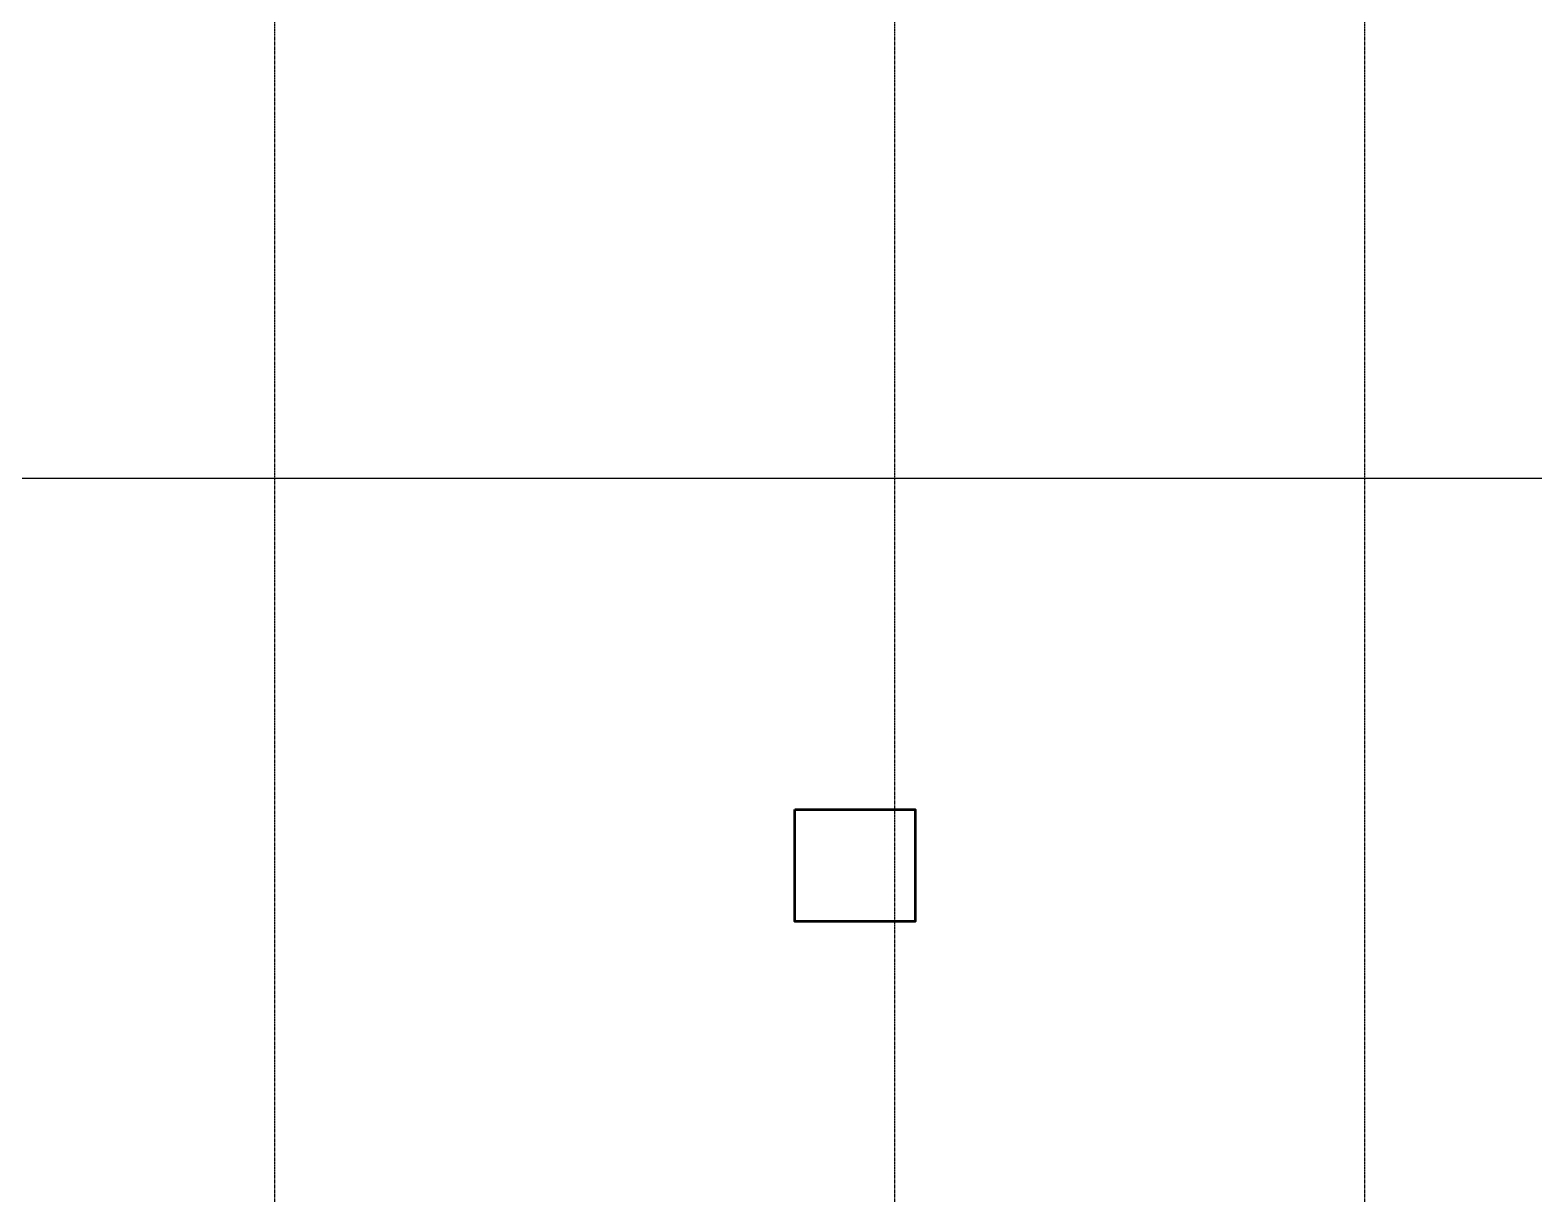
# Model space of a CAD drawing. Header units: millimetres. Extents: x -677815 to 476396, y -125373 to 39000.
# Drawn here: x 227226 to 254112, y -23195 to -2398 of the extents above; entities that cross this region are included whole.
import ezdxf

# ---------------------------------------------------------------- set-up
doc = ezdxf.new("R2010")
doc.units = ezdxf.units.MM
doc.linetypes.add('Xref building Toll$0$Grid Line', pattern=[22.225, 12.7, -3.175, 3.175, -3.175])
doc.layers.add('AM_BOR', color=4, linetype='Continuous', lineweight=25)
doc.layers.add('Xref Mezz Stairs$0$Platform', color=1, linetype='Continuous', lineweight=25)
doc.layers.add('Xref building Toll$0$S-GRID', color=8, linetype='Continuous')

# ---------------------------------------------------------------- blocks, each defined once
blk = doc.blocks.new('Xref building Toll$0$Toll Grids')
at = {"layer": 'Xref building Toll$0$S-GRID', "linetype": 'Xref building Toll$0$Grid Line'}
for p, q in [((231601, -125373.3), (231601, 36031.5)), ((242688, -125373.3), (242688, 36031.5)), ((251088, -125373.3), (251088, 36031.5))]:
    blk.add_line(p, q, dxfattribs=at)
blk = doc.blocks.new('Xref building Toll')
blk.add_blockref('Xref building Toll$0$Toll Grids', (0, 0))
blk = doc.blocks.new('Xref Mezz Stairs')
at = {"layer": 'Xref Mezz Stairs$0$Platform'}
blk.add_lwpolyline([(186098, -10405), (260047, -10405), (260047, -3655), (268097, -3655), (268097, -7005), (269597, -7005), (269597, -10680), (268097, -10680), (268097, -26855), (269597, -26855), (269597, -33130), (268097, -33130), (268097, -58605), (269597, -58605), (269597, -61880), (268097, -61880), (268097, -85080), (269597, -85080), (269597, -89330), (268097, -89330), (268097, -119355), (245297, -119355)], dxfattribs=at)
blk.add_lwpolyline([(240897, -16328), (243047, -16328), (243047, -18332), (240897, -18332)], close=True, dxfattribs=at)
at = {"layer": 'Xref Mezz Stairs$0$Platform', "lineweight": 50}
blk.add_lwpolyline([(240897, -16328), (243047, -16328), (243047, -18330), (240897, -18330)], close=True, dxfattribs=at)

msp = doc.modelspace()

# ---------------------------------------------------------------- block references
at = {"layer": 'AM_BOR'}
for name in ['Xref building Toll', 'Xref Mezz Stairs']:
    msp.add_blockref(name, (0, 0), dxfattribs=at)

doc.saveas('drawing.dxf')
